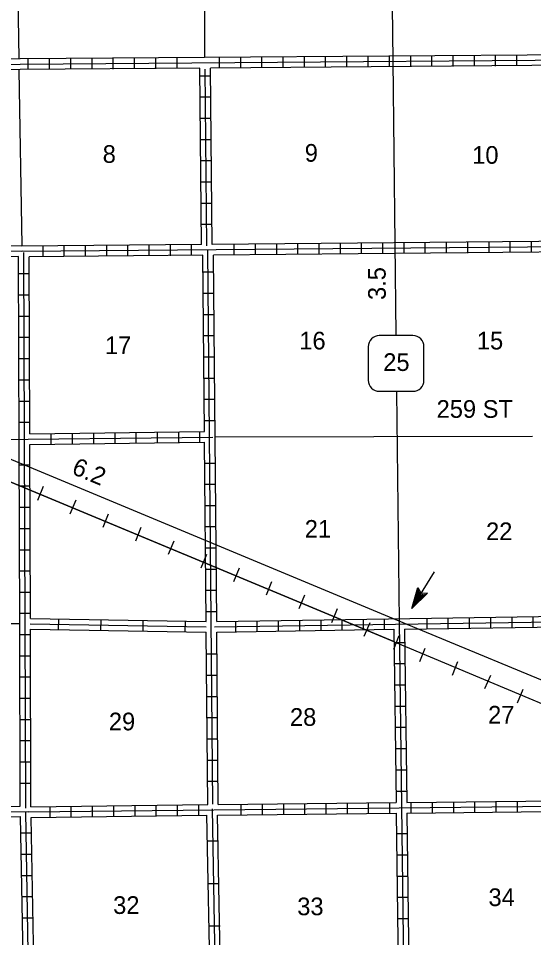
# Model space of a CAD drawing. Extents: x 1779480 to 2120476, y 15780189 to 16157104.
# Drawn here: x 1982736 to 1997290, y 15837615 to 15863599 of the extents above; entities that cross this region are included whole.
import ezdxf

# ---------------------------------------------------------------- set-up
doc = ezdxf.new("R2010")
doc.units = 0
for name, color, linetype in [('L13', 7, 'Continuous'), ('L14', 7, 'Continuous'), ('L15', 7, 'Continuous'), ('L28', 7, 'Continuous'), ('L3', 7, 'Continuous'), ('L30', 7, 'Continuous'), ('L5', 7, 'Continuous'), ('L8', 7, 'Continuous'), ('L9', 7, 'Continuous')]:
    doc.layers.add(name, color=color, linetype=linetype)

msp = doc.modelspace()

# ---------------------------------------------------------------- linework, layer by layer
at = {"layer": 'L13'}
for p, q in [((1982757, 15862467), (1982725, 15864415)), ((1988000, 15862493), (1988000, 15864457)), ((1982841, 15857181), (1982757, 15862134)), ((1988290, 15851775), (1997255, 15851791)), ((1977756, 15846498), (1982773, 15846492))]:
    msp.add_line(p, q, dxfattribs=at)
at = {"layer": 'L15'}
for p, q in [((1983433, 15850365), (1983274, 15849974)), ((1984357, 15849985), (1984188, 15849589)), ((1985275, 15849589), (1985117, 15849209)), ((1986199, 15849209), (1986041, 15848823)), ((1987123, 15848823), (1986965, 15848443)), ((1988047, 15848443), (1987889, 15848058)), ((1988971, 15848058), (1988808, 15847672)), ((1989890, 15847672), (1989732, 15847292)), ((1990814, 15847292), (1990656, 15846906)), ((1991738, 15846906), (1991580, 15846516)), ((1992667, 15846516), (1992498, 15846130)), ((1993338, 15845766), (1993496, 15846151)), ((1994072, 15845418), (1994230, 15845798)), ((1994996, 15845032), (1995154, 15845418)), ((1995914, 15844652), (1996083, 15845032)), ((1996838, 15844256), (1996997, 15844641))]:
    msp.add_line(p, q, dxfattribs=at)
for points in [[(1971907, 15854906), (1993364, 15845972)], [(1993364, 15845972), (1971907, 15854906)], [(1993375, 15845967), (2009288, 15839293)]]:
    msp.add_lwpolyline(points, dxfattribs=at)
at = {"layer": 'L28'}
for p, q in [((1993850, 15846922), (1994489, 15847957)), ((1993850, 15846922), (1994024, 15847508)), ((1993850, 15846922), (1994288, 15847350)), ((1993882, 15847007), (1994029, 15847466)), ((1993892, 15846975), (1994246, 15847324)), ((1993924, 15847060), (1994040, 15847450)), ((1993924, 15847033), (1994225, 15847324)), ((1993955, 15847123), (1994056, 15847424)), ((1993966, 15847102), (1994188, 15847318)), ((1993992, 15847165), (1994072, 15847392)), ((1993992, 15847149), (1994072, 15847281)), ((1994014, 15847160), (1994156, 15847324)), ((1994014, 15847192), (1994072, 15847281)), ((1994024, 15847508), (1994109, 15847339)), ((1994040, 15847266), (1994082, 15847376)), ((1994056, 15847292), (1994087, 15847339)), ((1994056, 15847239), (1994124, 15847324)), ((1994087, 15847297), (1994114, 15847324)), ((1994288, 15847350), (1994109, 15847339))]:
    msp.add_line(p, q, dxfattribs=at)
at = {"layer": 'L3'}
for p, q in [((1993882, 15854631), (1992931, 15854631)), ((1992614, 15854314), (1992614, 15853375)), ((1994188, 15853375), (1994188, 15854314)), ((1992931, 15853058), (1993882, 15853058))]:
    msp.add_line(p, q, dxfattribs=at)
for points in [[(1993290, 15863951), (1993317, 15862398)], [(1993317, 15862398), (1993396, 15854658)], [(1972139, 15855460), (1993438, 15846590)], [(1993417, 15853042), (1993491, 15846558)], [(1993449, 15846590), (1993596, 15846526)], [(1993596, 15846526), (2003787, 15842299)]]:
    msp.add_lwpolyline(points, dxfattribs=at)
for centre, start, end in [((1992932, 15854318), 90.0011, 180.0011), ((1993877, 15854318), 0.0011, 90.0011), ((1992932, 15853373), 180.0011, 270.0011), ((1993877, 15853373), 270.0011, 0.0011)]:
    msp.add_arc(centre, 315, start, end, dxfattribs=at)
at = {"layer": 'L5'}
msp.add_lwpolyline([(1993375, 15845967), (2009288, 15839293)], dxfattribs=at)
at = {"layer": 'L8'}
for p, q in [((1983005, 15862451), (1983005, 15862150)), ((1983607, 15862456), (1983607, 15862161)), ((1984209, 15862456), (1984209, 15862161)), ((1984806, 15862467), (1984806, 15862166)), ((1985407, 15862467), (1985407, 15862166)), ((1986009, 15862472), (1986009, 15862176)), ((1986606, 15862472), (1986606, 15862176)), ((1987208, 15862483), (1987208, 15862182)), ((1988406, 15862493), (1988406, 15862192)), ((1989008, 15862498), (1989008, 15862198)), ((1989605, 15862498), (1989605, 15862198)), ((1990207, 15862509), (1990207, 15862208)), ((1990809, 15862509), (1990809, 15862208)), ((1991405, 15862514), (1991405, 15862219)), ((1992007, 15862514), (1992007, 15862219)), ((1992609, 15862525), (1992609, 15862224)), ((1993206, 15862535), (1993206, 15862234)), ((1993808, 15862535), (1993808, 15862234)), ((1994404, 15862541), (1994404, 15862240)), ((1995006, 15862541), (1995006, 15862240)), ((1995608, 15862551), (1995608, 15862250)), ((1996205, 15862551), (1996205, 15862250)), ((1996807, 15862557), (1996807, 15862256)), ((1988163, 15861965), (1987863, 15861965)), ((1988174, 15861369), (1987873, 15861369)), ((1988174, 15860767), (1987873, 15860767)), ((1988179, 15860165), (1987884, 15860165)), ((1988190, 15859568), (1987889, 15859568)), ((1988190, 15858966), (1987889, 15858966)), ((1988200, 15858364), (1987899, 15858364)), ((1988200, 15857768), (1987899, 15857768)), ((1983433, 15856865), (1983433, 15857166)), ((1984029, 15856865), (1984029, 15857166)), ((1984631, 15856875), (1984631, 15857176)), ((1985233, 15856881), (1985233, 15857181)), ((1985830, 15856881), (1985830, 15857181)), ((1986432, 15856891), (1986432, 15857192)), ((1987034, 15856891), (1987034, 15857192)), ((1987630, 15856902), (1987630, 15857197)), ((1988834, 15856907), (1988834, 15857208)), ((1989431, 15856917), (1989431, 15857218)), ((1990033, 15856923), (1990033, 15857224)), ((1990629, 15856923), (1990629, 15857224)), ((1991231, 15856933), (1991231, 15857234)), ((1991833, 15856939), (1991833, 15857240)), ((1992430, 15856939), (1992430, 15857240)), ((1993032, 15856949), (1993032, 15857250)), ((1993633, 15856949), (1993633, 15857250)), ((1994230, 15856960), (1994230, 15857255)), ((1994832, 15856965), (1994832, 15857266)), ((1995434, 15856965), (1995434, 15857266)), ((1996030, 15856976), (1996030, 15857277)), ((1996632, 15856981), (1996632, 15857282)), ((1997229, 15856981), (1997229, 15857282)), ((1982741, 15856384), (1983042, 15856384)), ((1987947, 15856432), (1988248, 15856432)), ((1982741, 15855782), (1983042, 15855782)), ((1987947, 15855835), (1988248, 15855835)), ((1982746, 15855180), (1983047, 15855180)), ((1987958, 15855233), (1988259, 15855233)), ((1982746, 15854584), (1983047, 15854584)), ((1987963, 15854631), (1988264, 15854631)), ((1987963, 15854035), (1988264, 15854035)), ((1982746, 15853982), (1983047, 15853982)), ((1982746, 15853385), (1983047, 15853385)), ((1987973, 15853433), (1988274, 15853433)), ((1982757, 15852783), (1983058, 15852783)), ((1987984, 15852831), (1988280, 15852831)), ((1987984, 15852234), (1988280, 15852234)), ((1982757, 15852181), (1983058, 15852181)), ((1983665, 15851569), (1983665, 15851864)), ((1984267, 15851574), (1984267, 15851875)), ((1984864, 15851585), (1984864, 15851880)), ((1985465, 15851585), (1985465, 15851880)), ((1986067, 15851590), (1986067, 15851891)), ((1986664, 15851600), (1986664, 15851901)), ((1987266, 15851606), (1987266, 15851907)), ((1987863, 15851616), (1987863, 15851917)), ((1982757, 15850983), (1983058, 15850983)), ((1988000, 15851030), (1988301, 15851030)), ((1982767, 15850381), (1983063, 15850381)), ((1988000, 15850434), (1988301, 15850434)), ((1982767, 15849784), (1983063, 15849784)), ((1988005, 15849832), (1988306, 15849832)), ((1982767, 15849182), (1983063, 15849182)), ((1988005, 15849235), (1988306, 15849235)), ((1982767, 15848580), (1983063, 15848580)), ((1988016, 15848633), (1988317, 15848633)), ((1982767, 15847984), (1983063, 15847984)), ((1988021, 15848031), (1988322, 15848031)), ((1982773, 15847382), (1983074, 15847382)), ((1988021, 15847434), (1988322, 15847434)), ((1982773, 15846785), (1983074, 15846785)), ((1988031, 15846833), (1988332, 15846833)), ((1988882, 15846257), (1988882, 15846558)), ((1989483, 15846268), (1989483, 15846569)), ((1990080, 15846273), (1990080, 15846574)), ((1990682, 15846283), (1990682, 15846584)), ((1991284, 15846289), (1991284, 15846590)), ((1991880, 15846299), (1991880, 15846600)), ((1992482, 15846310), (1992482, 15846606)), ((1993079, 15846315), (1993079, 15846616)), ((1994283, 15846342), (1994283, 15846642)), ((1994879, 15846347), (1994879, 15846648)), ((1995481, 15846357), (1995481, 15846658)), ((1996083, 15846368), (1996083, 15846664)), ((1996680, 15846373), (1996680, 15846674)), ((1997282, 15846384), (1997282, 15846685)), ((1982773, 15846183), (1983074, 15846183)), ((1993348, 15845956), (1993649, 15845956)), ((1982773, 15845581), (1983074, 15845581)), ((1988042, 15845634), (1988338, 15845634)), ((1993359, 15845359), (1993655, 15845359)), ((1982783, 15844985), (1983084, 15844985)), ((1988047, 15845032), (1988348, 15845032)), ((1993364, 15844758), (1993665, 15844758)), ((1988058, 15844430), (1988359, 15844430)), ((1982783, 15844383), (1983084, 15844383)), ((1993375, 15844156), (1993676, 15844156)), ((1982783, 15843781), (1983084, 15843781)), ((1988058, 15843834), (1988359, 15843834)), ((1993380, 15843559), (1993681, 15843559)), ((1982783, 15843184), (1983084, 15843184)), ((1988063, 15843232), (1988364, 15843232)), ((1993391, 15842957), (1993691, 15842957)), ((1988074, 15842635), (1988375, 15842635)), ((1982789, 15842582), (1983090, 15842582)), ((1993391, 15842360), (1993691, 15842360)), ((1982789, 15841980), (1983090, 15841980)), ((1988074, 15842033), (1988375, 15842033)), ((1993396, 15841758), (1993697, 15841758)), ((1983633, 15841025), (1983633, 15841325)), ((1984230, 15841035), (1984230, 15841331)), ((1984832, 15841035), (1984832, 15841331)), ((1985434, 15841040), (1985434, 15841341)), ((1986030, 15841051), (1986030, 15841352)), ((1986632, 15841056), (1986632, 15841357)), ((1987234, 15841067), (1987234, 15841368)), ((1987831, 15841067), (1987831, 15841368)), ((1989029, 15841083), (1989029, 15841384)), ((1989631, 15841093), (1989631, 15841389)), ((1990233, 15841098), (1990233, 15841399)), ((1990830, 15841098), (1990830, 15841399)), ((1991432, 15841109), (1991432, 15841410)), ((1992034, 15841114), (1992034, 15841415)), ((1992630, 15841125), (1992630, 15841426)), ((1993232, 15841130), (1993232, 15841431)), ((1993834, 15841130), (1993834, 15841431)), ((1994431, 15841141), (1994431, 15841442)), ((1995033, 15841151), (1995033, 15841447)), ((1995629, 15841157), (1995629, 15841457)), ((1996231, 15841167), (1996231, 15841468)), ((1996833, 15841167), (1996833, 15841468)), ((1982804, 15840576), (1983105, 15840576)), ((1993417, 15840560), (1993713, 15840560)), ((1982815, 15839974), (1983116, 15839974)), ((1993422, 15839958), (1993723, 15839958)), ((1982831, 15839372), (1983132, 15839372)), ((1993433, 15839356), (1993734, 15839356)), ((1982841, 15838775), (1983142, 15838775)), ((1993438, 15838759), (1993739, 15838759)), ((1982847, 15838173), (1983148, 15838173)), ((1993449, 15838157), (1993750, 15838157))]:
    msp.add_line(p, q, dxfattribs=at)
for points in [[(1982783, 15862451), (1977509, 15862367)], [(1998406, 15862567), (1982789, 15862451)], [(2004605, 15862467), (1982789, 15862298)], [(1982789, 15862298), (1961268, 15861965)], [(1982789, 15862150), (1977498, 15862066)], [(1987863, 15862192), (1982789, 15862150)], [(1987905, 15857208), (1987863, 15862192)], [(1988058, 15857166), (1988016, 15862161)], [(1998375, 15862277), (1988163, 15862192)], [(1988206, 15857208), (1988163, 15862192)], [(1982847, 15857166), (1977599, 15857123)], [(2009198, 15857240), (1982831, 15857007)], [(1987905, 15857208), (1982831, 15857160)], [(1998464, 15857298), (1988206, 15857208)], [(1982847, 15857018), (1970149, 15856907)], [(1982942, 15841273), (1982889, 15856981)], [(1987942, 15856907), (1983042, 15856859)], [(1987989, 15851917), (1987942, 15856907)], [(1988232, 15841389), (1988090, 15857034)], [(1998464, 15857002), (1988243, 15856907)], [(1988338, 15846547), (1988243, 15856907)], [(1982741, 15856865), (1977599, 15856817)], [(1982757, 15851558), (1982741, 15856865)], [(1983058, 15851859), (1983042, 15856859)], [(1981263, 15851690), (1988232, 15851764)], [(1983058, 15851859), (1987989, 15851917)], [(1982773, 15846492), (1982757, 15851558)], [(1983058, 15851558), (1987989, 15851616)], [(1983074, 15846632), (1983058, 15851558)], [(1988042, 15846547), (1987989, 15851616)], [(1982789, 15841331), (1982772, 15846492)], [(1988280, 15846400), (2009357, 15846706)], [(1988338, 15846547), (1998639, 15846706)], [(1993491, 15846558), (1993755, 15825660)], [(1983090, 15841315), (1983074, 15846331)], [(1988084, 15841373), (1988042, 15846252)], [(1988338, 15846252), (1993338, 15846331)], [(1988380, 15841373), (1988338, 15846252)], [(1993338, 15846331), (1993406, 15841431)], [(1993639, 15846331), (1998639, 15846410)], [(1993639, 15846331), (1993707, 15841431)], [(1977789, 15841257), (1982789, 15841331)], [(1983031, 15841167), (2003950, 15841399)], [(1983090, 15841315), (1988084, 15841373)], [(1988380, 15841373), (1993406, 15841431)], [(1993707, 15841431), (1998742, 15841491)], [(1961643, 15840882), (1983031, 15841183)], [(1977789, 15840956), (1982799, 15841035)], [(1982889, 15836072), (1982799, 15841035)], [(1983290, 15820216), (1982947, 15841172)], [(1983100, 15841014), (1988063, 15841072)], [(1988491, 15825533), (1988216, 15841252)], [(1988364, 15841072), (1993406, 15841130)], [(1993406, 15841130), (1993475, 15836109)], [(1993707, 15841130), (1998549, 15841193)], [(1993707, 15841130), (1993771, 15836109)], [(1983193, 15835920), (1983100, 15841014)]]:
    msp.add_lwpolyline(points, dxfattribs=at)
at = {"layer": 'L9'}
for p, q in [((1983867, 15846618), (1983862, 15846319)), ((1985060, 15846597), (1985055, 15846299)), ((1986253, 15846577), (1986248, 15846279)), ((1987446, 15846557), (1987441, 15846258)), ((1988090, 15840348), (1988391, 15840348)), ((1988105, 15839149), (1988406, 15839149)), ((1988132, 15837951), (1988433, 15837951))]:
    msp.add_line(p, q, dxfattribs=at)
for points in [[(1983071, 15846482), (1988040, 15846397)], [(1983074, 15846632), (1988042, 15846547)], [(1983074, 15846331), (1988042, 15846252)], [(1988161, 15835917), (1988063, 15841072)], [(1988459, 15836067), (1988364, 15841072)]]:
    msp.add_lwpolyline(points, dxfattribs=at)

# ---------------------------------------------------------------- texts
at = {"layer": 'L14'}
for s, p in [('8', (1985117, 15859515)), ('9', (1990825, 15859547)), ('10', (1995555, 15859489)), ('17', (1985180, 15854108)), ('16', (1990671, 15854240)), ('15', (1995687, 15854240)), ('21', (1990825, 15848918)), ('22', (1995946, 15848850)), ('27', (1996004, 15843665)), ('29', (1985291, 15843474)), ('28', (1990407, 15843601)), ('34', (1996015, 15838506)), ('32', (1985413, 15838284)), ('33', (1990613, 15838247))]:
    msp.add_text(s, height=500, rotation=360, dxfattribs=at).set_placement(p)
at = {"layer": 'L28'}
for s, rotation, p in [('3.5', 90.4341, (1993116, 15855640)), ('6.2', 337.5197, (1984214, 15850735))]:
    msp.add_text(s, height=500, rotation=rotation, dxfattribs=at).set_placement(p)
at = {"layer": 'L3'}
msp.add_text('25', height=500, rotation=360, dxfattribs=at).set_placement((1993042, 15853633))
at = {"layer": 'L30'}
msp.add_text('259 ST', height=500, rotation=360, dxfattribs=at).set_placement((1994550, 15852308))

doc.saveas('drawing.dxf')
